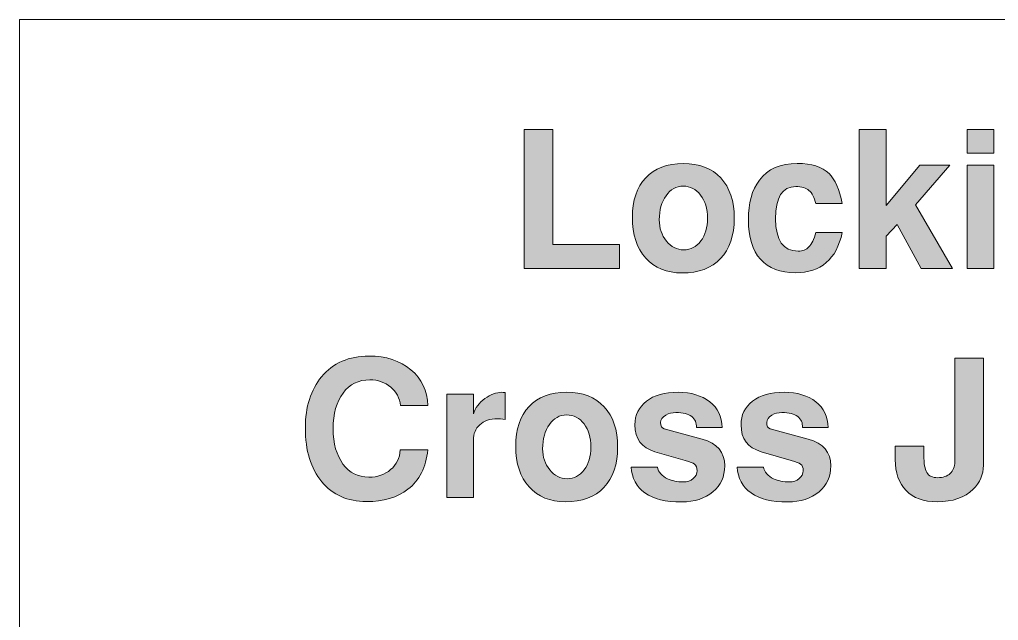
# Model space of a CAD drawing. Header units: inches. Extents: x 2 to 12.3, y -3 to -0.4.
# Drawn here: x 2.014 to 3.083, y -2.357 to -1.7 of the extents above; entities that cross this region are included whole.
import ezdxf

# ---------------------------------------------------------------- set-up
doc = ezdxf.new("R2010")
doc.units = ezdxf.units.IN
doc.header["$MEASUREMENT"] = 0
doc.layers.add('Layer 1', color=7, linetype='Continuous')

# ---------------------------------------------------------------- blocks, each defined once
blk = doc.blocks.new('block 6')
at = {"layer": 'Layer 1', "true_color": 0xed1f24}
h = blk.add_hatch(color=240, dxfattribs=at)
h.dxf.hatch_style = 2
h.paths.add_polyline_path([(2.6687, -1.9721), (2.5648, -1.9721), (2.5648, -1.8202), (2.596, -1.8202), (2.596, -1.946), (2.6687, -1.946)])
h = blk.add_hatch(color=240, dxfattribs=at)
h.dxf.hatch_style = 2
h.paths.add_polyline_path([(3.0327, -1.9721), (2.9985, -1.9721), (2.9723, -1.924), (2.96, -1.9367), (2.96, -1.9721), (2.9308, -1.9721), (2.9308, -1.8202), (2.96, -1.8202), (2.96, -1.9031), (2.9969, -1.8592), (3.0298, -1.8592), (2.9921, -1.9025)])
h = blk.add_hatch(color=240, dxfattribs=at)
h.dxf.hatch_style = 2
h.paths.add_polyline_path([(3.0777, -1.8462), (3.0485, -1.8462), (3.0485, -1.8202), (3.0777, -1.8202)])
h.paths.add_polyline_path([(3.0777, -1.9721), (3.0485, -1.9721), (3.0485, -1.8592), (3.0777, -1.8592)])
h = blk.add_hatch(color=240, dxfattribs=at)
h.dxf.hatch_style = 2
edge = h.paths.add_edge_path()
edge.add_spline(control_points=[(2.7942, -1.9171), (2.7942, -1.9361), (2.7892, -1.9508), (2.7793, -1.9612), (2.7693, -1.9717), (2.7553, -1.9769), (2.7373, -1.9769), (2.7205, -1.9769), (2.7072, -1.9714), (2.6975, -1.9606), (2.6878, -1.9498), (2.6829, -1.935), (2.6829, -1.9162), (2.6829, -1.8978), (2.6878, -1.8833), (2.6975, -1.8729), (2.7072, -1.8625), (2.7209, -1.8573), (2.7385, -1.8573), (2.756, -1.8573), (2.7697, -1.8626), (2.7795, -1.8731), (2.7893, -1.8837), (2.7942, -1.8983), (2.7942, -1.9171)], knot_values=[0, 0, 0, 0, 1, 1, 1, 2, 2, 2, 3, 3, 3, 4, 4, 4, 5, 5, 5, 6, 6, 6, 7, 7, 7, 8, 8, 8, 8], degree=3, periodic=1)
edge = h.paths.add_edge_path()
edge.add_spline(control_points=[(2.765, -1.9172), (2.765, -1.9068), (2.7625, -1.8983), (2.7575, -1.8918), (2.7525, -1.8853), (2.7462, -1.8821), (2.7385, -1.8821), (2.7309, -1.8821), (2.7246, -1.8855), (2.7197, -1.8925), (2.7148, -1.8994), (2.7123, -1.9082), (2.7123, -1.919), (2.7123, -1.928), (2.7149, -1.9357), (2.7201, -1.9421), (2.7253, -1.9485), (2.7316, -1.9517), (2.739, -1.9517), (2.7466, -1.9517), (2.7528, -1.9484), (2.7577, -1.942), (2.7626, -1.9356), (2.765, -1.9273), (2.765, -1.9172)], knot_values=[0, 0, 0, 0, 1, 1, 1, 2, 2, 2, 3, 3, 3, 4, 4, 4, 5, 5, 5, 6, 6, 6, 7, 7, 7, 8, 8, 8, 8], degree=3, periodic=1)
h = blk.add_hatch(color=240, dxfattribs=at)
h.dxf.hatch_style = 2
edge = h.paths.add_edge_path()
edge.add_spline(control_points=[(2.9121, -1.9327), (2.906, -1.962), (2.8889, -1.9767), (2.861, -1.9767), (2.8445, -1.9767), (2.8318, -1.9718), (2.8229, -1.962), (2.814, -1.9522), (2.8096, -1.9378), (2.8096, -1.9187), (2.8096, -1.9007), (2.8136, -1.8863), (2.8217, -1.8756), (2.8308, -1.8634), (2.8446, -1.8573), (2.8631, -1.8573), (2.8787, -1.8573), (2.8902, -1.861), (2.8977, -1.8683), (2.9044, -1.8749), (2.9092, -1.8858), (2.9121, -1.9012), (2.9121, -1.9012), (2.8832, -1.9012), (2.8832, -1.9012), (2.8816, -1.8944), (2.8791, -1.8895), (2.8758, -1.8867), (2.8726, -1.8839), (2.8678, -1.8825), (2.8615, -1.8825), (2.8467, -1.8825), (2.8394, -1.8943), (2.8394, -1.9178), (2.8394, -1.9413), (2.8476, -1.9531), (2.864, -1.9531), (2.869, -1.9531), (2.873, -1.9516), (2.8758, -1.9485), (2.8787, -1.9455), (2.8812, -1.9402), (2.8834, -1.9327), (2.8834, -1.9327), (2.9121, -1.9327), (2.9121, -1.9327)], knot_values=[0, 0, 0, 0, 1, 1, 1, 2, 2, 2, 3, 3, 3, 4, 4, 4, 5, 5, 5, 6, 6, 6, 7, 7, 7, 8, 8, 8, 9, 9, 9, 10, 10, 10, 11, 11, 11, 12, 12, 12, 13, 13, 13, 14, 14, 14, 15, 15, 15, 15], degree=3, periodic=1)
h = blk.add_hatch(color=240, dxfattribs=at)
h.dxf.hatch_style = 2
edge = h.paths.add_edge_path()
edge.add_spline(control_points=[(2.4595, -2.1702), (2.4575, -2.1892), (2.4503, -2.2036), (2.4378, -2.2133), (2.4263, -2.2222), (2.4111, -2.2267), (2.3924, -2.2267), (2.3718, -2.2267), (2.3556, -2.2194), (2.3436, -2.205), (2.3317, -2.1905), (2.3257, -2.171), (2.3257, -2.1462), (2.3257, -2.1233), (2.3316, -2.1047), (2.3434, -2.0904), (2.3559, -2.0753), (2.3732, -2.0677), (2.3953, -2.0677), (2.4138, -2.0677), (2.429, -2.0727), (2.4409, -2.0826), (2.4529, -2.0925), (2.4591, -2.1055), (2.4595, -2.1217), (2.4595, -2.1217), (2.4297, -2.1217), (2.4297, -2.1217), (2.4289, -2.1136), (2.4253, -2.1069), (2.419, -2.1017), (2.4126, -2.0964), (2.405, -2.0937), (2.3961, -2.0937), (2.3838, -2.0937), (2.374, -2.0985), (2.3669, -2.1081), (2.3597, -2.1177), (2.3561, -2.1307), (2.3561, -2.1471), (2.3561, -2.1633), (2.3597, -2.1762), (2.3668, -2.1857), (2.3739, -2.1952), (2.3833, -2.2), (2.3951, -2.2), (2.4044, -2.2), (2.4123, -2.1973), (2.4189, -2.1918), (2.4254, -2.1863), (2.4289, -2.1791), (2.4293, -2.1702), (2.4293, -2.1702), (2.4595, -2.1702), (2.4595, -2.1702)], knot_values=[0, 0, 0, 0, 1, 1, 1, 2, 2, 2, 3, 3, 3, 4, 4, 4, 5, 5, 5, 6, 6, 6, 7, 7, 7, 8, 8, 8, 9, 9, 9, 10, 10, 10, 11, 11, 11, 12, 12, 12, 13, 13, 13, 14, 14, 14, 15, 15, 15, 16, 16, 16, 17, 17, 17, 18, 18, 18, 18], degree=3, periodic=1)
h = blk.add_hatch(color=240, dxfattribs=at)
h.dxf.hatch_style = 2
edge = h.paths.add_edge_path()
edge.add_spline(control_points=[(3.0664, -2.1871), (3.0664, -2.1972), (3.0626, -2.206), (3.0551, -2.2133), (3.0459, -2.2224), (3.0329, -2.2269), (3.0159, -2.2269), (3.0011, -2.2269), (2.9897, -2.2228), (2.9819, -2.2146), (2.974, -2.2064), (2.9701, -2.1951), (2.9701, -2.1808), (2.9701, -2.1808), (2.9701, -2.166), (2.9701, -2.166), (2.9701, -2.166), (3.0013, -2.166), (3.0013, -2.166), (3.0013, -2.166), (3.0013, -2.1758), (3.0013, -2.1758), (3.0013, -2.185), (3.0024, -2.1914), (3.0046, -2.1951), (3.0067, -2.1988), (3.0107, -2.2006), (3.0164, -2.2006), (3.0222, -2.2006), (3.0268, -2.1991), (3.0301, -2.196), (3.0334, -2.193), (3.0351, -2.1887), (3.0351, -2.1833), (3.0351, -2.1833), (3.0351, -2.0702), (3.0351, -2.0702), (3.0351, -2.0702), (3.0664, -2.0702), (3.0664, -2.0702), (3.0664, -2.0702), (3.0664, -2.1871), (3.0664, -2.1871)], knot_values=[0, 0, 0, 0, 1, 1, 1, 2, 2, 2, 3, 3, 3, 4, 4, 4, 5, 5, 5, 6, 6, 6, 7, 7, 7, 8, 8, 8, 9, 9, 9, 10, 10, 10, 11, 11, 11, 12, 12, 12, 13, 13, 13, 14, 14, 14, 14], degree=3, periodic=1)
h = blk.add_hatch(color=240, dxfattribs=at)
h.dxf.hatch_style = 2
edge = h.paths.add_edge_path()
edge.add_spline(control_points=[(2.5441, -2.1369), (2.5402, -2.1364), (2.5373, -2.1362), (2.5355, -2.1362), (2.5273, -2.1362), (2.5209, -2.1384), (2.5162, -2.1428), (2.5116, -2.1472), (2.5093, -2.1527), (2.5093, -2.1594), (2.5093, -2.1594), (2.5093, -2.2221), (2.5093, -2.2221), (2.5093, -2.2221), (2.4801, -2.2221), (2.4801, -2.2221), (2.4801, -2.2221), (2.4801, -2.1092), (2.4801, -2.1092), (2.4801, -2.1092), (2.5093, -2.1092), (2.5093, -2.1092), (2.5093, -2.1092), (2.5093, -2.131), (2.5093, -2.131), (2.5113, -2.1244), (2.5155, -2.1187), (2.5218, -2.1142), (2.528, -2.1096), (2.5343, -2.1073), (2.5405, -2.1073), (2.5412, -2.1073), (2.5424, -2.1074), (2.5441, -2.1077), (2.5441, -2.1077), (2.5441, -2.1369), (2.5441, -2.1369)], knot_values=[0, 0, 0, 0, 1, 1, 1, 2, 2, 2, 3, 3, 3, 4, 4, 4, 5, 5, 5, 6, 6, 6, 7, 7, 7, 8, 8, 8, 9, 9, 9, 10, 10, 10, 11, 11, 11, 12, 12, 12, 12], degree=3, periodic=1)
h = blk.add_hatch(color=240, dxfattribs=at)
h.dxf.hatch_style = 2
edge = h.paths.add_edge_path()
edge.add_spline(control_points=[(2.6668, -2.1671), (2.6668, -2.1861), (2.6618, -2.2008), (2.6519, -2.2112), (2.6419, -2.2217), (2.6279, -2.2269), (2.6099, -2.2269), (2.5931, -2.2269), (2.5798, -2.2214), (2.5701, -2.2106), (2.5604, -2.1998), (2.5555, -2.185), (2.5555, -2.1662), (2.5555, -2.1478), (2.5604, -2.1333), (2.5701, -2.1229), (2.5798, -2.1125), (2.5935, -2.1073), (2.6111, -2.1073), (2.6286, -2.1073), (2.6423, -2.1126), (2.6521, -2.1231), (2.6619, -2.1337), (2.6668, -2.1483), (2.6668, -2.1671)], knot_values=[0, 0, 0, 0, 1, 1, 1, 2, 2, 2, 3, 3, 3, 4, 4, 4, 5, 5, 5, 6, 6, 6, 7, 7, 7, 8, 8, 8, 8], degree=3, periodic=1)
edge = h.paths.add_edge_path()
edge.add_spline(control_points=[(2.6376, -2.1672), (2.6376, -2.1568), (2.6351, -2.1483), (2.6301, -2.1418), (2.6251, -2.1353), (2.6188, -2.1321), (2.6111, -2.1321), (2.6035, -2.1321), (2.5972, -2.1355), (2.5923, -2.1425), (2.5874, -2.1494), (2.5849, -2.1582), (2.5849, -2.169), (2.5849, -2.178), (2.5875, -2.1857), (2.5927, -2.1921), (2.5979, -2.1985), (2.6042, -2.2017), (2.6116, -2.2017), (2.6192, -2.2017), (2.6254, -2.1984), (2.6303, -2.192), (2.6352, -2.1856), (2.6376, -2.1773), (2.6376, -2.1672)], knot_values=[0, 0, 0, 0, 1, 1, 1, 2, 2, 2, 3, 3, 3, 4, 4, 4, 5, 5, 5, 6, 6, 6, 7, 7, 7, 8, 8, 8, 8], degree=3, periodic=1)
h = blk.add_hatch(color=240, dxfattribs=at)
h.dxf.hatch_style = 2
edge = h.paths.add_edge_path()
edge.add_spline(control_points=[(2.7838, -2.1877), (2.7838, -2.1994), (2.7795, -2.2088), (2.7709, -2.2161), (2.7623, -2.2234), (2.7509, -2.2271), (2.7368, -2.2271), (2.7194, -2.2271), (2.706, -2.2238), (2.6967, -2.2172), (2.6873, -2.2106), (2.6823, -2.2012), (2.6816, -2.189), (2.6816, -2.189), (2.7103, -2.189), (2.7103, -2.189), (2.7114, -2.1946), (2.7151, -2.1989), (2.7213, -2.2017), (2.7262, -2.204), (2.732, -2.2052), (2.7386, -2.2052), (2.7429, -2.2052), (2.7465, -2.204), (2.7494, -2.2016), (2.7522, -2.1993), (2.7536, -2.1964), (2.7536, -2.193), (2.7536, -2.1897), (2.7527, -2.1872), (2.7507, -2.1857), (2.7492, -2.1846), (2.7458, -2.1832), (2.7406, -2.1817), (2.7406, -2.1817), (2.7076, -2.1722), (2.7076, -2.1722), (2.693, -2.1679), (2.6857, -2.1581), (2.6857, -2.1429), (2.6857, -2.1322), (2.6899, -2.1236), (2.6982, -2.1171), (2.7066, -2.1105), (2.7181, -2.1073), (2.7328, -2.1073), (2.7471, -2.1073), (2.7587, -2.1108), (2.7675, -2.1177), (2.7763, -2.1246), (2.7808, -2.1339), (2.7809, -2.1456), (2.7809, -2.1456), (2.7528, -2.1456), (2.7528, -2.1456), (2.7532, -2.1408), (2.7515, -2.1368), (2.7477, -2.1338), (2.7439, -2.1309), (2.7382, -2.1294), (2.7305, -2.1294), (2.7263, -2.1294), (2.7227, -2.1303), (2.7195, -2.1323), (2.7157, -2.1344), (2.7138, -2.1371), (2.7138, -2.1404), (2.7138, -2.1442), (2.7151, -2.1464), (2.7176, -2.1471), (2.7176, -2.1471), (2.7593, -2.1585), (2.7593, -2.1585), (2.7756, -2.163), (2.7838, -2.1727), (2.7838, -2.1877)], knot_values=[0, 0, 0, 0, 1, 1, 1, 2, 2, 2, 3, 3, 3, 4, 4, 4, 5, 5, 5, 6, 6, 6, 7, 7, 7, 8, 8, 8, 9, 9, 9, 10, 10, 10, 11, 11, 11, 12, 12, 12, 13, 13, 13, 14, 14, 14, 15, 15, 15, 16, 16, 16, 17, 17, 17, 18, 18, 18, 19, 19, 19, 20, 20, 20, 21, 21, 21, 22, 22, 22, 23, 23, 23, 24, 24, 24, 25, 25, 25, 25], degree=3, periodic=1)
h = blk.add_hatch(color=240, dxfattribs=at)
h.dxf.hatch_style = 2
edge = h.paths.add_edge_path()
edge.add_spline(control_points=[(2.8997, -2.1877), (2.8997, -2.1994), (2.8954, -2.2088), (2.8868, -2.2161), (2.8781, -2.2234), (2.8668, -2.2271), (2.8526, -2.2271), (2.8352, -2.2271), (2.8219, -2.2238), (2.8125, -2.2172), (2.8031, -2.2106), (2.7981, -2.2012), (2.7974, -2.189), (2.7974, -2.189), (2.8261, -2.189), (2.8261, -2.189), (2.8273, -2.1946), (2.8309, -2.1989), (2.8372, -2.2017), (2.842, -2.204), (2.8478, -2.2052), (2.8545, -2.2052), (2.8588, -2.2052), (2.8624, -2.204), (2.8652, -2.2016), (2.868, -2.1993), (2.8695, -2.1964), (2.8695, -2.193), (2.8695, -2.1897), (2.8685, -2.1872), (2.8666, -2.1857), (2.865, -2.1846), (2.8617, -2.1832), (2.8564, -2.1817), (2.8564, -2.1817), (2.8235, -2.1722), (2.8235, -2.1722), (2.8089, -2.1679), (2.8016, -2.1581), (2.8016, -2.1429), (2.8016, -2.1322), (2.8057, -2.1236), (2.8141, -2.1171), (2.8224, -2.1105), (2.8339, -2.1073), (2.8486, -2.1073), (2.8629, -2.1073), (2.8745, -2.1108), (2.8833, -2.1177), (2.8921, -2.1246), (2.8966, -2.1339), (2.8968, -2.1456), (2.8968, -2.1456), (2.8686, -2.1456), (2.8686, -2.1456), (2.8691, -2.1408), (2.8674, -2.1368), (2.8635, -2.1338), (2.8597, -2.1309), (2.854, -2.1294), (2.8463, -2.1294), (2.8422, -2.1294), (2.8385, -2.1303), (2.8353, -2.1323), (2.8316, -2.1344), (2.8297, -2.1371), (2.8297, -2.1404), (2.8297, -2.1442), (2.8309, -2.1464), (2.8334, -2.1471), (2.8334, -2.1471), (2.8751, -2.1585), (2.8751, -2.1585), (2.8915, -2.163), (2.8997, -2.1727), (2.8997, -2.1877)], knot_values=[0, 0, 0, 0, 1, 1, 1, 2, 2, 2, 3, 3, 3, 4, 4, 4, 5, 5, 5, 6, 6, 6, 7, 7, 7, 8, 8, 8, 9, 9, 9, 10, 10, 10, 11, 11, 11, 12, 12, 12, 13, 13, 13, 14, 14, 14, 15, 15, 15, 16, 16, 16, 17, 17, 17, 18, 18, 18, 19, 19, 19, 20, 20, 20, 21, 21, 21, 22, 22, 22, 23, 23, 23, 24, 24, 24, 25, 25, 25, 25], degree=3, periodic=1)
at = {"layer": 'Layer 1', "lineweight": 0}
for points in [[(2.6687, -1.9721), (2.5648, -1.9721), (2.5648, -1.8202), (2.596, -1.8202), (2.596, -1.946), (2.6687, -1.946), (2.6687, -1.9721)], [(3.0327, -1.9721), (2.9985, -1.9721), (2.9723, -1.924), (2.96, -1.9367), (2.96, -1.9721), (2.9308, -1.9721), (2.9308, -1.8202), (2.96, -1.8202), (2.96, -1.9031), (2.9969, -1.8592), (3.0298, -1.8592), (2.9921, -1.9025), (3.0327, -1.9721)], [(3.0777, -1.8462), (3.0485, -1.8462), (3.0485, -1.8202), (3.0777, -1.8202), (3.0777, -1.8462)], [(3.0777, -1.9721), (3.0485, -1.9721), (3.0485, -1.8592), (3.0777, -1.8592), (3.0777, -1.9721)]]:
    blk.add_lwpolyline(points, dxfattribs=at)
for points, knots in [([(2.7942, -1.9171), (2.7942, -1.9361), (2.7892, -1.9508), (2.7793, -1.9612), (2.7693, -1.9717), (2.7553, -1.9769), (2.7373, -1.9769), (2.7205, -1.9769), (2.7072, -1.9714), (2.6975, -1.9606), (2.6878, -1.9498), (2.6829, -1.935), (2.6829, -1.9162), (2.6829, -1.8978), (2.6878, -1.8833), (2.6975, -1.8729), (2.7072, -1.8625), (2.7209, -1.8573), (2.7385, -1.8573), (2.756, -1.8573), (2.7697, -1.8626), (2.7795, -1.8731), (2.7893, -1.8837), (2.7942, -1.8983), (2.7942, -1.9171)], [0, 0, 0, 0, 1, 1, 1, 2, 2, 2, 3, 3, 3, 4, 4, 4, 5, 5, 5, 6, 6, 6, 7, 7, 7, 8, 8, 8, 8]), ([(2.9121, -1.9327), (2.906, -1.962), (2.8889, -1.9767), (2.861, -1.9767), (2.8445, -1.9767), (2.8318, -1.9718), (2.8229, -1.962), (2.814, -1.9522), (2.8096, -1.9378), (2.8096, -1.9187), (2.8096, -1.9007), (2.8136, -1.8863), (2.8217, -1.8756), (2.8308, -1.8634), (2.8446, -1.8573), (2.8631, -1.8573), (2.8787, -1.8573), (2.8902, -1.861), (2.8977, -1.8683), (2.9044, -1.8749), (2.9092, -1.8858), (2.9121, -1.9012), (2.9121, -1.9012), (2.8832, -1.9012), (2.8832, -1.9012), (2.8816, -1.8944), (2.8791, -1.8895), (2.8758, -1.8867), (2.8726, -1.8839), (2.8678, -1.8825), (2.8615, -1.8825), (2.8467, -1.8825), (2.8394, -1.8943), (2.8394, -1.9178), (2.8394, -1.9413), (2.8476, -1.9531), (2.864, -1.9531), (2.869, -1.9531), (2.873, -1.9516), (2.8758, -1.9485), (2.8787, -1.9455), (2.8812, -1.9402), (2.8834, -1.9327), (2.8834, -1.9327), (2.9121, -1.9327), (2.9121, -1.9327)], [0, 0, 0, 0, 1, 1, 1, 2, 2, 2, 3, 3, 3, 4, 4, 4, 5, 5, 5, 6, 6, 6, 7, 7, 7, 8, 8, 8, 9, 9, 9, 10, 10, 10, 11, 11, 11, 12, 12, 12, 13, 13, 13, 14, 14, 14, 15, 15, 15, 15]), ([(2.765, -1.9172), (2.765, -1.9068), (2.7625, -1.8983), (2.7575, -1.8918), (2.7525, -1.8853), (2.7462, -1.8821), (2.7385, -1.8821), (2.7309, -1.8821), (2.7246, -1.8855), (2.7197, -1.8925), (2.7148, -1.8994), (2.7123, -1.9082), (2.7123, -1.919), (2.7123, -1.928), (2.7149, -1.9357), (2.7201, -1.9421), (2.7253, -1.9485), (2.7316, -1.9517), (2.739, -1.9517), (2.7466, -1.9517), (2.7528, -1.9484), (2.7577, -1.942), (2.7626, -1.9356), (2.765, -1.9273), (2.765, -1.9172)], [0, 0, 0, 0, 1, 1, 1, 2, 2, 2, 3, 3, 3, 4, 4, 4, 5, 5, 5, 6, 6, 6, 7, 7, 7, 8, 8, 8, 8]), ([(2.4595, -2.1702), (2.4575, -2.1892), (2.4503, -2.2036), (2.4378, -2.2133), (2.4263, -2.2222), (2.4111, -2.2267), (2.3924, -2.2267), (2.3718, -2.2267), (2.3556, -2.2194), (2.3436, -2.205), (2.3317, -2.1905), (2.3257, -2.171), (2.3257, -2.1462), (2.3257, -2.1233), (2.3316, -2.1047), (2.3434, -2.0904), (2.3559, -2.0753), (2.3732, -2.0677), (2.3953, -2.0677), (2.4138, -2.0677), (2.429, -2.0727), (2.4409, -2.0826), (2.4529, -2.0925), (2.4591, -2.1055), (2.4595, -2.1217), (2.4595, -2.1217), (2.4297, -2.1217), (2.4297, -2.1217), (2.4289, -2.1136), (2.4253, -2.1069), (2.419, -2.1017), (2.4126, -2.0964), (2.405, -2.0937), (2.3961, -2.0937), (2.3838, -2.0937), (2.374, -2.0985), (2.3669, -2.1081), (2.3597, -2.1177), (2.3561, -2.1307), (2.3561, -2.1471), (2.3561, -2.1633), (2.3597, -2.1762), (2.3668, -2.1857), (2.3739, -2.1952), (2.3833, -2.2), (2.3951, -2.2), (2.4044, -2.2), (2.4123, -2.1973), (2.4189, -2.1918), (2.4254, -2.1863), (2.4289, -2.1791), (2.4293, -2.1702), (2.4293, -2.1702), (2.4595, -2.1702), (2.4595, -2.1702)], [0, 0, 0, 0, 1, 1, 1, 2, 2, 2, 3, 3, 3, 4, 4, 4, 5, 5, 5, 6, 6, 6, 7, 7, 7, 8, 8, 8, 9, 9, 9, 10, 10, 10, 11, 11, 11, 12, 12, 12, 13, 13, 13, 14, 14, 14, 15, 15, 15, 16, 16, 16, 17, 17, 17, 18, 18, 18, 18]), ([(3.0664, -2.1871), (3.0664, -2.1972), (3.0626, -2.206), (3.0551, -2.2133), (3.0459, -2.2224), (3.0329, -2.2269), (3.0159, -2.2269), (3.0011, -2.2269), (2.9897, -2.2228), (2.9819, -2.2146), (2.974, -2.2064), (2.9701, -2.1951), (2.9701, -2.1808), (2.9701, -2.1808), (2.9701, -2.166), (2.9701, -2.166), (2.9701, -2.166), (3.0013, -2.166), (3.0013, -2.166), (3.0013, -2.166), (3.0013, -2.1758), (3.0013, -2.1758), (3.0013, -2.185), (3.0024, -2.1914), (3.0046, -2.1951), (3.0067, -2.1988), (3.0107, -2.2006), (3.0164, -2.2006), (3.0222, -2.2006), (3.0268, -2.1991), (3.0301, -2.196), (3.0334, -2.193), (3.0351, -2.1887), (3.0351, -2.1833), (3.0351, -2.1833), (3.0351, -2.0702), (3.0351, -2.0702), (3.0351, -2.0702), (3.0664, -2.0702), (3.0664, -2.0702), (3.0664, -2.0702), (3.0664, -2.1871), (3.0664, -2.1871)], [0, 0, 0, 0, 1, 1, 1, 2, 2, 2, 3, 3, 3, 4, 4, 4, 5, 5, 5, 6, 6, 6, 7, 7, 7, 8, 8, 8, 9, 9, 9, 10, 10, 10, 11, 11, 11, 12, 12, 12, 13, 13, 13, 14, 14, 14, 14]), ([(2.5441, -2.1369), (2.5402, -2.1364), (2.5373, -2.1362), (2.5355, -2.1362), (2.5273, -2.1362), (2.5209, -2.1384), (2.5162, -2.1428), (2.5116, -2.1472), (2.5093, -2.1527), (2.5093, -2.1594), (2.5093, -2.1594), (2.5093, -2.2221), (2.5093, -2.2221), (2.5093, -2.2221), (2.4801, -2.2221), (2.4801, -2.2221), (2.4801, -2.2221), (2.4801, -2.1092), (2.4801, -2.1092), (2.4801, -2.1092), (2.5093, -2.1092), (2.5093, -2.1092), (2.5093, -2.1092), (2.5093, -2.131), (2.5093, -2.131), (2.5113, -2.1244), (2.5155, -2.1187), (2.5218, -2.1142), (2.528, -2.1096), (2.5343, -2.1073), (2.5405, -2.1073), (2.5412, -2.1073), (2.5424, -2.1074), (2.5441, -2.1077), (2.5441, -2.1077), (2.5441, -2.1369), (2.5441, -2.1369)], [0, 0, 0, 0, 1, 1, 1, 2, 2, 2, 3, 3, 3, 4, 4, 4, 5, 5, 5, 6, 6, 6, 7, 7, 7, 8, 8, 8, 9, 9, 9, 10, 10, 10, 11, 11, 11, 12, 12, 12, 12]), ([(2.6668, -2.1671), (2.6668, -2.1861), (2.6618, -2.2008), (2.6519, -2.2112), (2.6419, -2.2217), (2.6279, -2.2269), (2.6099, -2.2269), (2.5931, -2.2269), (2.5798, -2.2214), (2.5701, -2.2106), (2.5604, -2.1998), (2.5555, -2.185), (2.5555, -2.1662), (2.5555, -2.1478), (2.5604, -2.1333), (2.5701, -2.1229), (2.5798, -2.1125), (2.5935, -2.1073), (2.6111, -2.1073), (2.6286, -2.1073), (2.6423, -2.1126), (2.6521, -2.1231), (2.6619, -2.1337), (2.6668, -2.1483), (2.6668, -2.1671)], [0, 0, 0, 0, 1, 1, 1, 2, 2, 2, 3, 3, 3, 4, 4, 4, 5, 5, 5, 6, 6, 6, 7, 7, 7, 8, 8, 8, 8]), ([(2.7838, -2.1877), (2.7838, -2.1994), (2.7795, -2.2088), (2.7709, -2.2161), (2.7623, -2.2234), (2.7509, -2.2271), (2.7368, -2.2271), (2.7194, -2.2271), (2.706, -2.2238), (2.6967, -2.2172), (2.6873, -2.2106), (2.6823, -2.2012), (2.6816, -2.189), (2.6816, -2.189), (2.7103, -2.189), (2.7103, -2.189), (2.7114, -2.1946), (2.7151, -2.1989), (2.7213, -2.2017), (2.7262, -2.204), (2.732, -2.2052), (2.7386, -2.2052), (2.7429, -2.2052), (2.7465, -2.204), (2.7494, -2.2016), (2.7522, -2.1993), (2.7536, -2.1964), (2.7536, -2.193), (2.7536, -2.1897), (2.7527, -2.1872), (2.7507, -2.1857), (2.7492, -2.1846), (2.7458, -2.1832), (2.7406, -2.1817), (2.7406, -2.1817), (2.7076, -2.1722), (2.7076, -2.1722), (2.693, -2.1679), (2.6857, -2.1581), (2.6857, -2.1429), (2.6857, -2.1322), (2.6899, -2.1236), (2.6982, -2.1171), (2.7066, -2.1105), (2.7181, -2.1073), (2.7328, -2.1073), (2.7471, -2.1073), (2.7587, -2.1108), (2.7675, -2.1177), (2.7763, -2.1246), (2.7808, -2.1339), (2.7809, -2.1456), (2.7809, -2.1456), (2.7528, -2.1456), (2.7528, -2.1456), (2.7532, -2.1408), (2.7515, -2.1368), (2.7477, -2.1338), (2.7439, -2.1309), (2.7382, -2.1294), (2.7305, -2.1294), (2.7263, -2.1294), (2.7227, -2.1303), (2.7195, -2.1323), (2.7157, -2.1344), (2.7138, -2.1371), (2.7138, -2.1404), (2.7138, -2.1442), (2.7151, -2.1464), (2.7176, -2.1471), (2.7176, -2.1471), (2.7593, -2.1585), (2.7593, -2.1585), (2.7756, -2.163), (2.7838, -2.1727), (2.7838, -2.1877)], [0, 0, 0, 0, 1, 1, 1, 2, 2, 2, 3, 3, 3, 4, 4, 4, 5, 5, 5, 6, 6, 6, 7, 7, 7, 8, 8, 8, 9, 9, 9, 10, 10, 10, 11, 11, 11, 12, 12, 12, 13, 13, 13, 14, 14, 14, 15, 15, 15, 16, 16, 16, 17, 17, 17, 18, 18, 18, 19, 19, 19, 20, 20, 20, 21, 21, 21, 22, 22, 22, 23, 23, 23, 24, 24, 24, 25, 25, 25, 25]), ([(2.8997, -2.1877), (2.8997, -2.1994), (2.8954, -2.2088), (2.8868, -2.2161), (2.8781, -2.2234), (2.8668, -2.2271), (2.8526, -2.2271), (2.8352, -2.2271), (2.8219, -2.2238), (2.8125, -2.2172), (2.8031, -2.2106), (2.7981, -2.2012), (2.7974, -2.189), (2.7974, -2.189), (2.8261, -2.189), (2.8261, -2.189), (2.8273, -2.1946), (2.8309, -2.1989), (2.8372, -2.2017), (2.842, -2.204), (2.8478, -2.2052), (2.8545, -2.2052), (2.8588, -2.2052), (2.8624, -2.204), (2.8652, -2.2016), (2.868, -2.1993), (2.8695, -2.1964), (2.8695, -2.193), (2.8695, -2.1897), (2.8685, -2.1872), (2.8666, -2.1857), (2.865, -2.1846), (2.8617, -2.1832), (2.8564, -2.1817), (2.8564, -2.1817), (2.8235, -2.1722), (2.8235, -2.1722), (2.8089, -2.1679), (2.8016, -2.1581), (2.8016, -2.1429), (2.8016, -2.1322), (2.8057, -2.1236), (2.8141, -2.1171), (2.8224, -2.1105), (2.8339, -2.1073), (2.8486, -2.1073), (2.8629, -2.1073), (2.8745, -2.1108), (2.8833, -2.1177), (2.8921, -2.1246), (2.8966, -2.1339), (2.8968, -2.1456), (2.8968, -2.1456), (2.8686, -2.1456), (2.8686, -2.1456), (2.8691, -2.1408), (2.8674, -2.1368), (2.8635, -2.1338), (2.8597, -2.1309), (2.854, -2.1294), (2.8463, -2.1294), (2.8422, -2.1294), (2.8385, -2.1303), (2.8353, -2.1323), (2.8316, -2.1344), (2.8297, -2.1371), (2.8297, -2.1404), (2.8297, -2.1442), (2.8309, -2.1464), (2.8334, -2.1471), (2.8334, -2.1471), (2.8751, -2.1585), (2.8751, -2.1585), (2.8915, -2.163), (2.8997, -2.1727), (2.8997, -2.1877)], [0, 0, 0, 0, 1, 1, 1, 2, 2, 2, 3, 3, 3, 4, 4, 4, 5, 5, 5, 6, 6, 6, 7, 7, 7, 8, 8, 8, 9, 9, 9, 10, 10, 10, 11, 11, 11, 12, 12, 12, 13, 13, 13, 14, 14, 14, 15, 15, 15, 16, 16, 16, 17, 17, 17, 18, 18, 18, 19, 19, 19, 20, 20, 20, 21, 21, 21, 22, 22, 22, 23, 23, 23, 24, 24, 24, 25, 25, 25, 25]), ([(2.6376, -2.1672), (2.6376, -2.1568), (2.6351, -2.1483), (2.6301, -2.1418), (2.6251, -2.1353), (2.6188, -2.1321), (2.6111, -2.1321), (2.6035, -2.1321), (2.5972, -2.1355), (2.5923, -2.1425), (2.5874, -2.1494), (2.5849, -2.1582), (2.5849, -2.169), (2.5849, -2.178), (2.5875, -2.1857), (2.5927, -2.1921), (2.5979, -2.1985), (2.6042, -2.2017), (2.6116, -2.2017), (2.6192, -2.2017), (2.6254, -2.1984), (2.6303, -2.192), (2.6352, -2.1856), (2.6376, -2.1773), (2.6376, -2.1672)], [0, 0, 0, 0, 1, 1, 1, 2, 2, 2, 3, 3, 3, 4, 4, 4, 5, 5, 5, 6, 6, 6, 7, 7, 7, 8, 8, 8, 8])]:
    blk.add_open_spline(points, degree=3, knots=knots, dxfattribs=at)
blk = doc.blocks.new('block 5')
at = {"layer": 'Layer 1'}
blk.add_blockref('block 6', (0, 0), dxfattribs=at)

msp = doc.modelspace()

# ---------------------------------------------------------------- linework, layer by layer
at = {"layer": 'Layer 1', "color": 7, "lineweight": 5, "true_color": 0xffffff}
msp.add_lwpolyline([(4.112, -2.6518), (4.112, -3.013), (6.0136, -3.013), (6.0136, -1.7001), (4.112, -1.7001), (4.112, -2.0613), (3.9151, -2.0613), (3.9151, -1.7001), (2.0136, -1.7001), (2.0136, -3.013), (3.9151, -3.013), (3.9151, -2.6518)], dxfattribs=at)

# ---------------------------------------------------------------- block references
at = {"layer": 'Layer 1'}
msp.add_blockref('block 5', (0, 0), dxfattribs=at)

doc.saveas('drawing.dxf')
